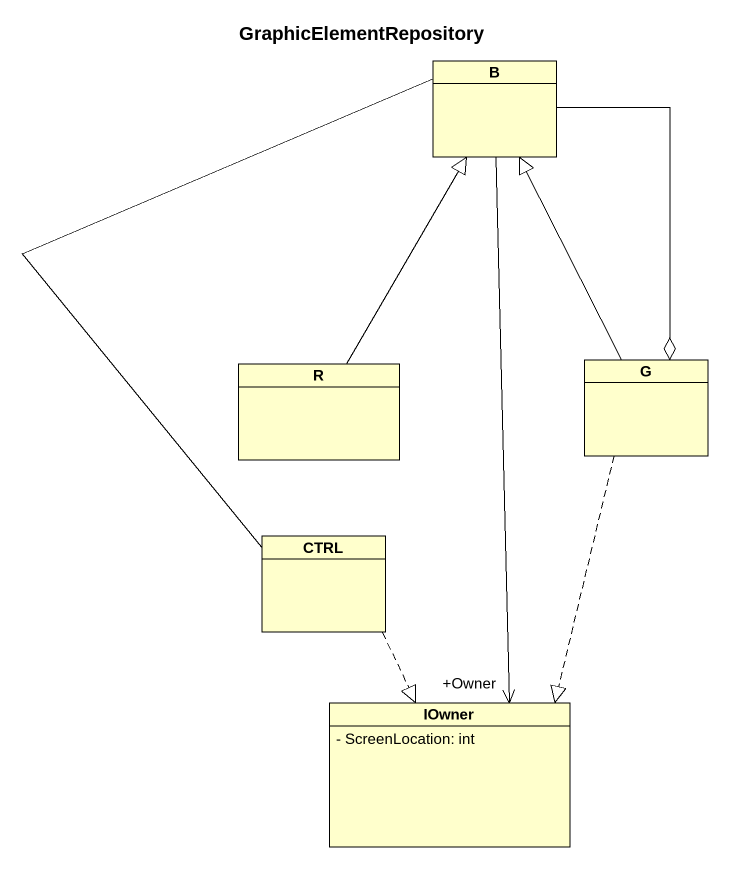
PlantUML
@startuml
title GraphicElementRepository
hide circle
hide empty members
skinparam classAttributeIconSize 0
class B
class R
class G
class CTRL
class IOwner {
  - ScreenLocation: int
}
B --o G
B --> "+Owner" IOwner
R -up-|> B
G -up-|> B
G ..|> IOwner
CTRL -up- B
CTRL ..|> IOwner
@enduml
